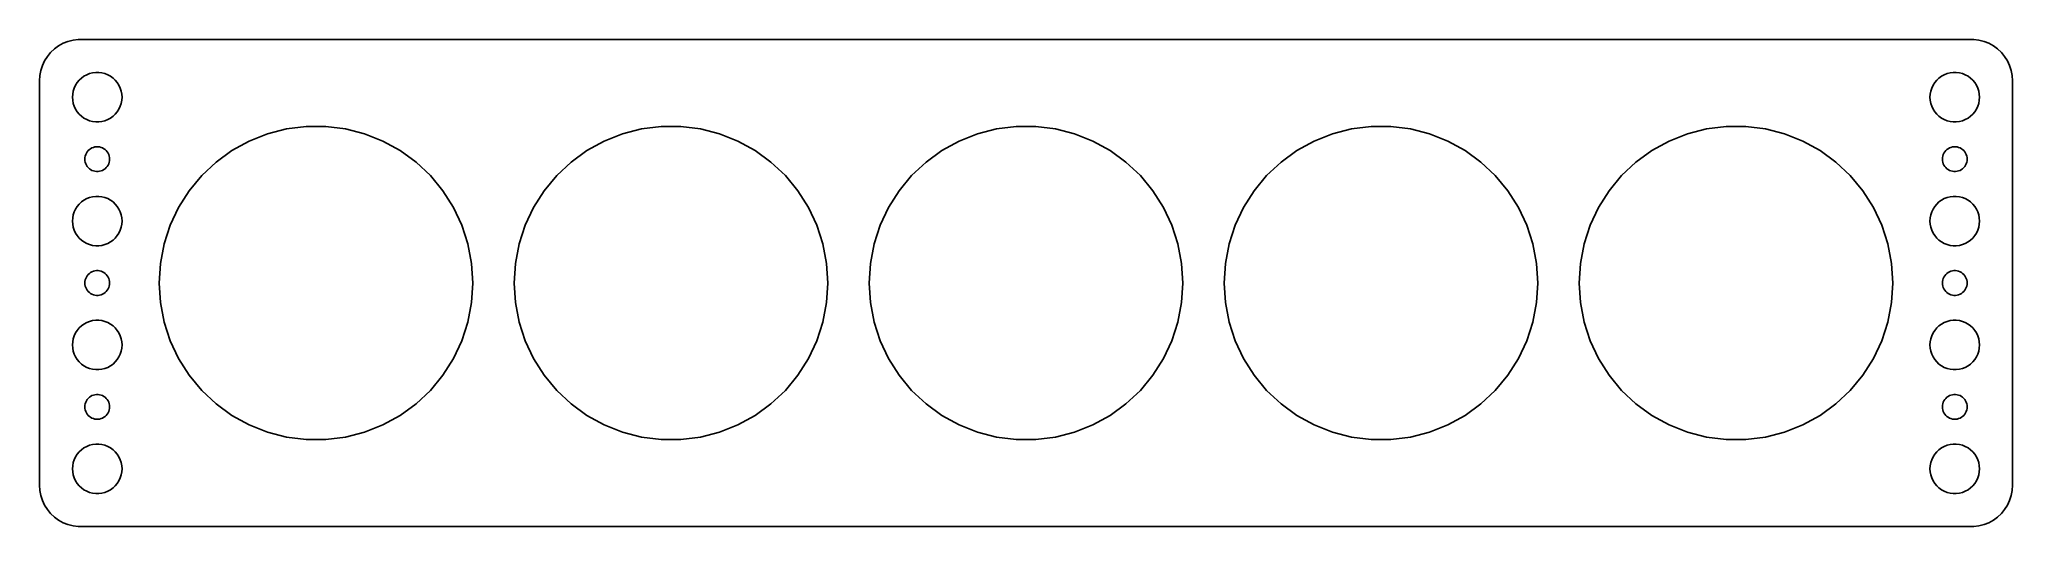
# Model space of a CAD drawing. Header units: metres. Extents: x -120 to 120, y -29 to 29.
import ezdxf

# ---------------------------------------------------------------- set-up
doc = ezdxf.new("R2010")
doc.units = ezdxf.units.M

msp = doc.modelspace()

# ---------------------------------------------------------------- linework, layer by layer
for p, q in [((-117.179, 28.7216), (-117.687, 28.3526)), ((-116.629, 29.0241), (-117.179, 28.7216)), ((-116.045, 29.2553), (-116.629, 29.0241)), ((-115.437, 29.4114), (-116.045, 29.2553)), ((-114.814, 29.4901), (-115.437, 29.4114)), ((114.814, 29.4901), (-114.814, 29.4901)), ((115.437, 29.4114), (114.814, 29.4901)), ((116.045, 29.2553), (115.437, 29.4114)), ((116.629, 29.0241), (116.045, 29.2553)), ((117.179, 28.7216), (116.629, 29.0241)), ((117.687, 28.3526), (117.179, 28.7216)), ((-119.149, 26.3406), (-119.343, 25.7434)), ((-118.882, 26.9088), (-119.149, 26.3406)), ((-118.545, 27.4389), (-118.882, 26.9088)), ((-118.145, 27.9227), (-118.545, 27.4389)), ((-117.687, 28.3526), (-118.145, 27.9227)), ((118.145, 27.9227), (117.687, 28.3526)), ((118.545, 27.4389), (118.145, 27.9227)), ((118.882, 26.9088), (118.545, 27.4389)), ((119.149, 26.3406), (118.882, 26.9088)), ((119.343, 25.7434), (119.149, 26.3406)), ((-119.461, 25.1267), (-119.5, 24.5)), ((-119.5, 24.5), (-119.5, -24.5)), ((-119.343, 25.7434), (-119.461, 25.1267)), ((-115.289, 23.6044), (-115.129, 23.9453)), ((-115.129, 23.9453), (-114.927, 24.2634)), ((-114.927, 24.2634), (-114.687, 24.5536)), ((-114.687, 24.5536), (-114.412, 24.8115)), ((-114.412, 24.8115), (-114.107, 25.033)), ((-114.107, 25.033), (-113.777, 25.2145)), ((-113.777, 25.2145), (-113.427, 25.3532)), ((-113.427, 25.3532), (-113.062, 25.4469)), ((-113.062, 25.4469), (-112.688, 25.4941)), ((-112.688, 25.4941), (-112.312, 25.4941)), ((-112.312, 25.4941), (-111.938, 25.4469)), ((-111.938, 25.4469), (-111.573, 25.3532)), ((-111.573, 25.3532), (-111.223, 25.2145)), ((-111.223, 25.2145), (-110.893, 25.033)), ((-110.893, 25.033), (-110.588, 24.8115)), ((-110.588, 24.8115), (-110.313, 24.5536)), ((-110.313, 24.5536), (-110.073, 24.2634)), ((-110.073, 24.2634), (-109.871, 23.9453)), ((-109.871, 23.9453), (-109.711, 23.6044)), ((109.711, 23.6044), (109.871, 23.9453)), ((109.871, 23.9453), (110.073, 24.2634)), ((110.073, 24.2634), (110.313, 24.5536)), ((110.313, 24.5536), (110.588, 24.8115)), ((110.588, 24.8115), (110.893, 25.033)), ((110.893, 25.033), (111.223, 25.2145)), ((111.223, 25.2145), (111.573, 25.3532)), ((111.573, 25.3532), (111.938, 25.4469)), ((111.938, 25.4469), (112.312, 25.4941)), ((112.312, 25.4941), (112.688, 25.4941)), ((112.688, 25.4941), (113.062, 25.4469)), ((113.062, 25.4469), (113.427, 25.3532)), ((113.427, 25.3532), (113.777, 25.2145)), ((113.777, 25.2145), (114.107, 25.033)), ((114.107, 25.033), (114.412, 24.8115)), ((114.412, 24.8115), (114.687, 24.5536)), ((114.687, 24.5536), (114.927, 24.2634)), ((114.927, 24.2634), (115.129, 23.9453)), ((115.129, 23.9453), (115.289, 23.6044)), ((119.461, 25.1267), (119.343, 25.7434)), ((119.5, 24.5), (119.461, 25.1267)), ((119.5, -24.5), (119.5, 24.5)), ((-115.5, 22.5), (-115.476, 22.876)), ((-115.476, 22.124), (-115.5, 22.5)), ((-115.476, 22.876), (-115.406, 23.2461)), ((-115.406, 21.7539), (-115.476, 22.124)), ((-115.406, 23.2461), (-115.289, 23.6044)), ((-115.289, 21.3956), (-115.406, 21.7539)), ((-109.711, 23.6044), (-109.594, 23.2461)), ((-109.594, 21.7539), (-109.711, 21.3956)), ((-109.594, 23.2461), (-109.524, 22.876)), ((-109.524, 22.124), (-109.594, 21.7539)), ((-109.524, 22.876), (-109.5, 22.5)), ((-109.5, 22.5), (-109.524, 22.124)), ((109.5, 22.5), (109.524, 22.876)), ((109.524, 22.124), (109.5, 22.5)), ((109.524, 22.876), (109.594, 23.2461)), ((109.594, 21.7539), (109.524, 22.124)), ((109.594, 23.2461), (109.711, 23.6044)), ((109.711, 21.3956), (109.594, 21.7539)), ((115.289, 23.6044), (115.406, 23.2461)), ((115.406, 21.7539), (115.289, 21.3956)), ((115.406, 23.2461), (115.476, 22.876)), ((115.476, 22.124), (115.406, 21.7539)), ((115.476, 22.876), (115.5, 22.5)), ((115.5, 22.5), (115.476, 22.124)), ((-115.129, 21.0547), (-115.289, 21.3956)), ((-114.927, 20.7366), (-115.129, 21.0547)), ((-114.687, 20.4464), (-114.927, 20.7366)), ((-114.412, 20.1884), (-114.687, 20.4464)), ((-114.107, 19.967), (-114.412, 20.1884)), ((-113.777, 19.7855), (-114.107, 19.967)), ((-113.427, 19.6468), (-113.777, 19.7855)), ((-113.062, 19.5531), (-113.427, 19.6468)), ((-112.688, 19.5059), (-113.062, 19.5531)), ((-112.312, 19.5059), (-112.688, 19.5059)), ((-111.938, 19.5531), (-112.312, 19.5059)), ((-111.573, 19.6468), (-111.938, 19.5531)), ((-111.223, 19.7855), (-111.573, 19.6468)), ((-110.893, 19.967), (-111.223, 19.7855)), ((-110.588, 20.1884), (-110.893, 19.967)), ((-110.313, 20.4464), (-110.588, 20.1884)), ((-110.073, 20.7366), (-110.313, 20.4464)), ((-109.871, 21.0547), (-110.073, 20.7366)), ((-109.711, 21.3956), (-109.871, 21.0547)), ((109.871, 21.0547), (109.711, 21.3956)), ((110.073, 20.7366), (109.871, 21.0547)), ((110.313, 20.4464), (110.073, 20.7366)), ((110.588, 20.1884), (110.313, 20.4464)), ((110.893, 19.967), (110.588, 20.1884)), ((111.223, 19.7855), (110.893, 19.967)), ((111.573, 19.6468), (111.223, 19.7855)), ((111.938, 19.5531), (111.573, 19.6468)), ((112.312, 19.5059), (111.938, 19.5531)), ((112.688, 19.5059), (112.312, 19.5059)), ((113.062, 19.5531), (112.688, 19.5059)), ((113.427, 19.6468), (113.062, 19.5531)), ((113.777, 19.7855), (113.427, 19.6468)), ((114.107, 19.967), (113.777, 19.7855)), ((114.412, 20.1884), (114.107, 19.967)), ((114.687, 20.4464), (114.412, 20.1884)), ((114.927, 20.7366), (114.687, 20.4464)), ((115.129, 21.0547), (114.927, 20.7366)), ((115.289, 21.3956), (115.129, 21.0547)), ((-96.1807, 16.0422), (-94.0898, 17.1917)), ((-94.0898, 17.1917), (-91.8713, 18.0701)), ((-91.8713, 18.0701), (-89.5602, 18.6635)), ((-89.5602, 18.6635), (-87.193, 18.9625)), ((-87.193, 18.9625), (-84.807, 18.9625)), ((-84.807, 18.9625), (-82.4398, 18.6635)), ((-82.4398, 18.6635), (-80.1287, 18.0701)), ((-80.1287, 18.0701), (-77.9102, 17.1917)), ((-77.9102, 17.1917), (-75.8193, 16.0422)), ((-53.1807, 16.0422), (-51.0898, 17.1917)), ((-51.0898, 17.1917), (-48.8713, 18.0701)), ((-48.8713, 18.0701), (-46.5602, 18.6635)), ((-46.5602, 18.6635), (-44.193, 18.9625)), ((-44.193, 18.9625), (-41.807, 18.9625)), ((-41.807, 18.9625), (-39.4397, 18.6635)), ((-39.4397, 18.6635), (-37.1287, 18.0701)), ((-37.1287, 18.0701), (-34.9102, 17.1917)), ((-34.9102, 17.1917), (-32.8193, 16.0422)), ((-10.1807, 16.0422), (-8.0898, 17.1917)), ((-8.0898, 17.1917), (-5.87132, 18.0701)), ((-5.87132, 18.0701), (-3.56024, 18.6635)), ((-3.56024, 18.6635), (-1.19301, 18.9625)), ((-1.19301, 18.9625), (1.19301, 18.9625)), ((1.19301, 18.9625), (3.56024, 18.6635)), ((3.56024, 18.6635), (5.87132, 18.0701)), ((5.87132, 18.0701), (8.0898, 17.1917)), ((8.0898, 17.1917), (10.1807, 16.0422)), ((32.8193, 16.0422), (34.9102, 17.1917)), ((34.9102, 17.1917), (37.1287, 18.0701)), ((37.1287, 18.0701), (39.4397, 18.6635)), ((39.4397, 18.6635), (41.807, 18.9625)), ((41.807, 18.9625), (44.193, 18.9625)), ((44.193, 18.9625), (46.5602, 18.6635)), ((46.5602, 18.6635), (48.8713, 18.0701)), ((48.8713, 18.0701), (51.0898, 17.1917)), ((51.0898, 17.1917), (53.1807, 16.0422)), ((75.8193, 16.0422), (77.9102, 17.1917)), ((77.9102, 17.1917), (80.1287, 18.0701)), ((80.1287, 18.0701), (82.4398, 18.6635)), ((82.4398, 18.6635), (84.807, 18.9625)), ((84.807, 18.9625), (87.193, 18.9625)), ((87.193, 18.9625), (89.5602, 18.6635)), ((89.5602, 18.6635), (91.8713, 18.0701)), ((91.8713, 18.0701), (94.0898, 17.1917)), ((94.0898, 17.1917), (96.1807, 16.0422)), ((-114, 15), (-113.988, 15.188)), ((-113.988, 14.812), (-114, 15)), ((-113.988, 15.188), (-113.953, 15.373)), ((-113.953, 14.627), (-113.988, 14.812)), ((-113.953, 15.373), (-113.895, 15.5522)), ((-113.895, 14.4478), (-113.953, 14.627)), ((-113.895, 15.5522), (-113.814, 15.7226)), ((-113.814, 14.2774), (-113.895, 14.4478)), ((-113.814, 15.7226), (-113.714, 15.8817)), ((-113.714, 15.8817), (-113.593, 16.0268)), ((-113.593, 16.0268), (-113.456, 16.1558)), ((-113.456, 16.1558), (-113.304, 16.2665)), ((-113.304, 16.2665), (-113.139, 16.3572)), ((-113.139, 16.3572), (-112.964, 16.4266)), ((-112.964, 16.4266), (-112.781, 16.4734)), ((-112.781, 16.4734), (-112.594, 16.497)), ((-112.594, 16.497), (-112.406, 16.497)), ((-112.406, 16.497), (-112.219, 16.4734)), ((-112.219, 16.4734), (-112.036, 16.4266)), ((-112.036, 16.4266), (-111.861, 16.3572)), ((-111.861, 16.3572), (-111.696, 16.2665)), ((-111.696, 16.2665), (-111.544, 16.1558)), ((-111.544, 16.1558), (-111.407, 16.0268)), ((-111.407, 16.0268), (-111.286, 15.8817)), ((-111.286, 15.8817), (-111.186, 15.7226)), ((-111.186, 15.7226), (-111.105, 15.5522)), ((-111.105, 14.4478), (-111.186, 14.2774)), ((-111.105, 15.5522), (-111.047, 15.373)), ((-111.047, 14.627), (-111.105, 14.4478)), ((-111.047, 15.373), (-111.012, 15.188)), ((-111.012, 14.812), (-111.047, 14.627)), ((-111.012, 15.188), (-111, 15)), ((-111, 15), (-111.012, 14.812)), ((-99.8504, 13.0064), (-98.1111, 14.6397)), ((-98.1111, 14.6397), (-96.1807, 16.0422)), ((-75.8193, 16.0422), (-73.8889, 14.6397)), ((-73.8889, 14.6397), (-72.1496, 13.0064)), ((-56.8504, 13.0064), (-55.1111, 14.6397)), ((-55.1111, 14.6397), (-53.1807, 16.0422)), ((-32.8193, 16.0422), (-30.8889, 14.6397)), ((-30.8889, 14.6397), (-29.1496, 13.0064)), ((-13.8504, 13.0064), (-12.1111, 14.6397)), ((-12.1111, 14.6397), (-10.1807, 16.0422)), ((10.1807, 16.0422), (12.1111, 14.6397)), ((12.1111, 14.6397), (13.8504, 13.0064)), ((29.1496, 13.0064), (30.8889, 14.6397)), ((30.8889, 14.6397), (32.8193, 16.0422)), ((53.1807, 16.0422), (55.1111, 14.6397)), ((55.1111, 14.6397), (56.8504, 13.0064)), ((72.1496, 13.0064), (73.8889, 14.6397)), ((73.8889, 14.6397), (75.8193, 16.0422)), ((96.1807, 16.0422), (98.1111, 14.6397)), ((98.1111, 14.6397), (99.8504, 13.0064)), ((111, 15), (111.012, 15.188)), ((111.012, 14.812), (111, 15)), ((111.012, 15.188), (111.047, 15.373)), ((111.047, 14.627), (111.012, 14.812)), ((111.047, 15.373), (111.105, 15.5522)), ((111.105, 14.4478), (111.047, 14.627)), ((111.105, 15.5522), (111.186, 15.7226)), ((111.186, 14.2774), (111.105, 14.4478)), ((111.186, 15.7226), (111.286, 15.8817)), ((111.286, 15.8817), (111.407, 16.0268)), ((111.407, 16.0268), (111.544, 16.1558)), ((111.544, 16.1558), (111.696, 16.2665)), ((111.696, 16.2665), (111.861, 16.3572)), ((111.861, 16.3572), (112.036, 16.4266)), ((112.036, 16.4266), (112.219, 16.4734)), ((112.219, 16.4734), (112.406, 16.497)), ((112.406, 16.497), (112.594, 16.497)), ((112.594, 16.497), (112.781, 16.4734)), ((112.781, 16.4734), (112.964, 16.4266)), ((112.964, 16.4266), (113.139, 16.3572)), ((113.139, 16.3572), (113.304, 16.2665)), ((113.304, 16.2665), (113.456, 16.1558)), ((113.456, 16.1558), (113.593, 16.0268)), ((113.593, 16.0268), (113.714, 15.8817)), ((113.714, 15.8817), (113.814, 15.7226)), ((113.814, 15.7226), (113.895, 15.5522)), ((113.895, 14.4478), (113.814, 14.2774)), ((113.895, 15.5522), (113.953, 15.373)), ((113.953, 14.627), (113.895, 14.4478)), ((113.953, 15.373), (113.988, 15.188)), ((113.988, 14.812), (113.953, 14.627)), ((113.988, 15.188), (114, 15)), ((114, 15), (113.988, 14.812)), ((-113.714, 14.1183), (-113.814, 14.2774)), ((-113.593, 13.9732), (-113.714, 14.1183)), ((-113.456, 13.8442), (-113.593, 13.9732)), ((-113.304, 13.7335), (-113.456, 13.8442)), ((-113.139, 13.6427), (-113.304, 13.7335)), ((-112.964, 13.5734), (-113.139, 13.6427)), ((-112.781, 13.5266), (-112.964, 13.5734)), ((-112.594, 13.5029), (-112.781, 13.5266)), ((-112.406, 13.5029), (-112.594, 13.5029)), ((-112.219, 13.5266), (-112.406, 13.5029)), ((-112.036, 13.5734), (-112.219, 13.5266)), ((-111.861, 13.6427), (-112.036, 13.5734)), ((-111.696, 13.7335), (-111.861, 13.6427)), ((-111.544, 13.8442), (-111.696, 13.7335)), ((-111.407, 13.9732), (-111.544, 13.8442)), ((-111.286, 14.1183), (-111.407, 13.9732)), ((-111.186, 14.2774), (-111.286, 14.1183)), ((-101.371, 11.1679), (-99.8504, 13.0064)), ((-72.1496, 13.0064), (-70.6287, 11.1679)), ((-58.3713, 11.1679), (-56.8504, 13.0064)), ((-29.1496, 13.0064), (-27.6287, 11.1679)), ((-15.3713, 11.1679), (-13.8504, 13.0064)), ((13.8504, 13.0064), (15.3713, 11.1679)), ((27.6287, 11.1679), (29.1496, 13.0064)), ((56.8504, 13.0064), (58.3713, 11.1679)), ((70.6287, 11.1679), (72.1496, 13.0064)), ((99.8504, 13.0064), (101.371, 11.1679)), ((111.286, 14.1183), (111.186, 14.2774)), ((111.407, 13.9732), (111.286, 14.1183)), ((111.544, 13.8442), (111.407, 13.9732)), ((111.696, 13.7335), (111.544, 13.8442)), ((111.861, 13.6427), (111.696, 13.7335)), ((112.036, 13.5734), (111.861, 13.6427)), ((112.219, 13.5266), (112.036, 13.5734)), ((112.406, 13.5029), (112.219, 13.5266)), ((112.594, 13.5029), (112.406, 13.5029)), ((112.781, 13.5266), (112.594, 13.5029)), ((112.964, 13.5734), (112.781, 13.5266)), ((113.139, 13.6427), (112.964, 13.5734)), ((113.304, 13.7335), (113.139, 13.6427)), ((113.456, 13.8442), (113.304, 13.7335)), ((113.593, 13.9732), (113.456, 13.8442)), ((113.714, 14.1183), (113.593, 13.9732)), ((113.814, 14.2774), (113.714, 14.1183)), ((-114.687, 9.55363), (-114.412, 9.81154)), ((-114.412, 9.81154), (-114.107, 10.033)), ((-114.107, 10.033), (-113.777, 10.2145)), ((-113.777, 10.2145), (-113.427, 10.3532)), ((-113.427, 10.3532), (-113.062, 10.4469)), ((-113.062, 10.4469), (-112.688, 10.4941)), ((-112.688, 10.4941), (-112.312, 10.4941)), ((-112.312, 10.4941), (-111.938, 10.4469)), ((-111.938, 10.4469), (-111.573, 10.3532)), ((-111.573, 10.3532), (-111.223, 10.2145)), ((-111.223, 10.2145), (-110.893, 10.033)), ((-110.893, 10.033), (-110.588, 9.81154)), ((-110.588, 9.81154), (-110.313, 9.55363)), ((-102.65, 9.15331), (-101.371, 11.1679)), ((-70.6287, 11.1679), (-69.3502, 9.15331)), ((-59.6498, 9.15331), (-58.3713, 11.1679)), ((-27.6287, 11.1679), (-26.3502, 9.15331)), ((-16.6498, 9.15331), (-15.3713, 11.1679)), ((15.3713, 11.1679), (16.6498, 9.15331)), ((26.3502, 9.15331), (27.6287, 11.1679)), ((58.3713, 11.1679), (59.6498, 9.15331)), ((69.3502, 9.15331), (70.6287, 11.1679)), ((101.371, 11.1679), (102.65, 9.15331)), ((110.313, 9.55363), (110.588, 9.81154)), ((110.588, 9.81154), (110.893, 10.033)), ((110.893, 10.033), (111.223, 10.2145)), ((111.223, 10.2145), (111.573, 10.3532)), ((111.573, 10.3532), (111.938, 10.4469)), ((111.938, 10.4469), (112.312, 10.4941)), ((112.312, 10.4941), (112.688, 10.4941)), ((112.688, 10.4941), (113.062, 10.4469)), ((113.062, 10.4469), (113.427, 10.3532)), ((113.427, 10.3532), (113.777, 10.2145)), ((113.777, 10.2145), (114.107, 10.033)), ((114.107, 10.033), (114.412, 9.81154)), ((114.412, 9.81154), (114.687, 9.55363)), ((-115.5, 7.5), (-115.476, 7.87599)), ((-115.476, 7.12399), (-115.5, 7.5)), ((-115.476, 7.87599), (-115.406, 8.24606)), ((-115.406, 8.24606), (-115.289, 8.60437)), ((-115.289, 8.60437), (-115.129, 8.94525)), ((-115.129, 8.94525), (-114.927, 9.26335)), ((-114.927, 9.26335), (-114.687, 9.55363)), ((-110.313, 9.55363), (-110.073, 9.26335)), ((-110.073, 9.26335), (-109.871, 8.94525)), ((-109.871, 8.94525), (-109.711, 8.60437)), ((-109.711, 8.60437), (-109.594, 8.24606)), ((-109.594, 8.24606), (-109.524, 7.87599)), ((-109.524, 7.87599), (-109.5, 7.5)), ((-109.5, 7.5), (-109.524, 7.12399)), ((-103.666, 6.99435), (-102.65, 9.15331)), ((-69.3502, 9.15331), (-68.3342, 6.99435)), ((-60.6657, 6.99435), (-59.6498, 9.15331)), ((-26.3502, 9.15331), (-25.3342, 6.99435)), ((-17.6657, 6.99435), (-16.6498, 9.15331)), ((16.6498, 9.15331), (17.6657, 6.99435)), ((25.3342, 6.99435), (26.3502, 9.15331)), ((59.6498, 9.15331), (60.6657, 6.99435)), ((68.3342, 6.99435), (69.3502, 9.15331)), ((102.65, 9.15331), (103.666, 6.99435)), ((109.5, 7.5), (109.524, 7.87599)), ((109.524, 7.12399), (109.5, 7.5)), ((109.524, 7.87599), (109.594, 8.24606)), ((109.594, 8.24606), (109.711, 8.60437)), ((109.711, 8.60437), (109.871, 8.94525)), ((109.871, 8.94525), (110.073, 9.26335)), ((110.073, 9.26335), (110.313, 9.55363)), ((114.687, 9.55363), (114.927, 9.26335)), ((114.927, 9.26335), (115.129, 8.94525)), ((115.129, 8.94525), (115.289, 8.60437)), ((115.289, 8.60437), (115.406, 8.24606)), ((115.406, 8.24606), (115.476, 7.87599)), ((115.476, 7.87599), (115.5, 7.5)), ((115.5, 7.5), (115.476, 7.12399)), ((-115.406, 6.75392), (-115.476, 7.12399)), ((-115.289, 6.39561), (-115.406, 6.75392)), ((-115.129, 6.05473), (-115.289, 6.39561)), ((-114.927, 5.73663), (-115.129, 6.05473)), ((-114.687, 5.44635), (-114.927, 5.73663)), ((-114.412, 5.18845), (-114.687, 5.44635)), ((-114.107, 4.96701), (-114.412, 5.18845)), ((-113.777, 4.78551), (-114.107, 4.96701)), ((-113.427, 4.64682), (-113.777, 4.78551)), ((-111.223, 4.78551), (-111.573, 4.64682)), ((-110.893, 4.96701), (-111.223, 4.78551)), ((-110.588, 5.18845), (-110.893, 4.96701)), ((-110.313, 5.44635), (-110.588, 5.18845)), ((-110.073, 5.73663), (-110.313, 5.44635)), ((-109.871, 6.05473), (-110.073, 5.73663)), ((-109.711, 6.39561), (-109.871, 6.05473)), ((-109.594, 6.75392), (-109.711, 6.39561)), ((-109.524, 7.12399), (-109.594, 6.75392)), ((-104.403, 4.7251), (-103.666, 6.99435)), ((-68.3342, 6.99435), (-67.5969, 4.7251)), ((-61.4031, 4.7251), (-60.6657, 6.99435)), ((-25.3342, 6.99435), (-24.5969, 4.7251)), ((-18.4031, 4.7251), (-17.6657, 6.99435)), ((17.6657, 6.99435), (18.4031, 4.7251)), ((24.5969, 4.7251), (25.3342, 6.99435)), ((60.6657, 6.99435), (61.4031, 4.7251)), ((67.5969, 4.7251), (68.3342, 6.99435)), ((103.666, 6.99435), (104.403, 4.7251)), ((109.594, 6.75392), (109.524, 7.12399)), ((109.711, 6.39561), (109.594, 6.75392)), ((109.871, 6.05473), (109.711, 6.39561)), ((110.073, 5.73663), (109.871, 6.05473)), ((110.313, 5.44635), (110.073, 5.73663)), ((110.588, 5.18845), (110.313, 5.44635)), ((110.893, 4.96701), (110.588, 5.18845)), ((111.223, 4.78551), (110.893, 4.96701)), ((111.573, 4.64682), (111.223, 4.78551)), ((113.777, 4.78551), (113.427, 4.64682)), ((114.107, 4.96701), (113.777, 4.78551)), ((114.412, 5.18845), (114.107, 4.96701)), ((114.687, 5.44635), (114.412, 5.18845)), ((114.927, 5.73663), (114.687, 5.44635)), ((115.129, 6.05473), (114.927, 5.73663)), ((115.289, 6.39561), (115.129, 6.05473)), ((115.406, 6.75392), (115.289, 6.39561)), ((115.476, 7.12399), (115.406, 6.75392)), ((-113.062, 4.55313), (-113.427, 4.64682)), ((-112.688, 4.50591), (-113.062, 4.55313)), ((-112.312, 4.50591), (-112.688, 4.50591)), ((-111.938, 4.55313), (-112.312, 4.50591)), ((-111.573, 4.64682), (-111.938, 4.55313)), ((-104.85, 2.38132), (-104.403, 4.7251)), ((-67.5969, 4.7251), (-67.1498, 2.38132)), ((-61.8502, 2.38132), (-61.4031, 4.7251)), ((-24.5969, 4.7251), (-24.1498, 2.38132)), ((-18.8502, 2.38132), (-18.4031, 4.7251)), ((18.4031, 4.7251), (18.8502, 2.38132)), ((24.1498, 2.38132), (24.5969, 4.7251)), ((61.4031, 4.7251), (61.8502, 2.38132)), ((67.1498, 2.38132), (67.5969, 4.7251)), ((104.403, 4.7251), (104.85, 2.38132)), ((111.938, 4.55313), (111.573, 4.64682)), ((112.312, 4.50591), (111.938, 4.55313)), ((112.688, 4.50591), (112.312, 4.50591)), ((113.062, 4.55313), (112.688, 4.50591)), ((113.427, 4.64682), (113.062, 4.55313)), ((-114, 0), (-113.988, 0.18799)), ((-113.988, -0.18799), (-114, 0)), ((-113.988, 0.18799), (-113.953, 0.37303)), ((-113.953, 0.37303), (-113.895, 0.55219)), ((-113.895, 0.55219), (-113.814, 0.72263)), ((-113.814, 0.72263), (-113.714, 0.88167)), ((-113.714, 0.88167), (-113.593, 1.02681)), ((-113.593, 1.02681), (-113.456, 1.15576)), ((-113.456, 1.15576), (-113.304, 1.26648)), ((-113.304, 1.26648), (-113.139, 1.35724)), ((-113.139, 1.35724), (-112.964, 1.42657)), ((-112.964, 1.42657), (-112.781, 1.47342)), ((-112.781, 1.47342), (-112.594, 1.49704)), ((-112.594, 1.49704), (-112.406, 1.49704)), ((-112.406, 1.49704), (-112.219, 1.47342)), ((-112.219, 1.47342), (-112.036, 1.42657)), ((-112.036, 1.42657), (-111.861, 1.35724)), ((-111.861, 1.35724), (-111.696, 1.26648)), ((-111.696, 1.26648), (-111.544, 1.15576)), ((-111.544, 1.15576), (-111.407, 1.02681)), ((-111.407, 1.02681), (-111.286, 0.88167)), ((-111.286, 0.88167), (-111.186, 0.72263)), ((-111.186, 0.72263), (-111.105, 0.55219)), ((-111.105, 0.55219), (-111.047, 0.37303)), ((-111.047, 0.37303), (-111.012, 0.18799)), ((-111.012, 0.18799), (-111, 0)), ((-111, 0), (-111.012, -0.18799)), ((-105, 0), (-104.85, 2.38132)), ((-104.85, -2.38132), (-105, 0)), ((-67.1498, 2.38132), (-67, 0)), ((-67, 0), (-67.1498, -2.38132)), ((-62, 0), (-61.8502, 2.38132)), ((-61.8502, -2.38132), (-62, 0)), ((-24.1498, 2.38132), (-24, 0)), ((-24, 0), (-24.1498, -2.38132)), ((-19, 0), (-18.8502, 2.38132)), ((-18.8502, -2.38132), (-19, 0)), ((18.8502, 2.38132), (19, 0)), ((19, 0), (18.8502, -2.38132)), ((24, 0), (24.1498, 2.38132)), ((24.1498, -2.38132), (24, 0)), ((61.8502, 2.38132), (62, 0)), ((62, 0), (61.8502, -2.38132)), ((67, 0), (67.1498, 2.38132)), ((67.1498, -2.38132), (67, 0)), ((104.85, 2.38132), (105, 0)), ((105, 0), (104.85, -2.38132)), ((111, 0), (111.012, 0.18799)), ((111.012, -0.18799), (111, 0)), ((111.012, 0.18799), (111.047, 0.37303)), ((111.047, 0.37303), (111.105, 0.55219)), ((111.105, 0.55219), (111.186, 0.72263)), ((111.186, 0.72263), (111.286, 0.88167)), ((111.286, 0.88167), (111.407, 1.02681)), ((111.407, 1.02681), (111.544, 1.15576)), ((111.544, 1.15576), (111.696, 1.26648)), ((111.696, 1.26648), (111.861, 1.35724)), ((111.861, 1.35724), (112.036, 1.42657)), ((112.036, 1.42657), (112.219, 1.47342)), ((112.219, 1.47342), (112.406, 1.49704)), ((112.406, 1.49704), (112.594, 1.49704)), ((112.594, 1.49704), (112.781, 1.47342)), ((112.781, 1.47342), (112.964, 1.42657)), ((112.964, 1.42657), (113.139, 1.35724)), ((113.139, 1.35724), (113.304, 1.26648)), ((113.304, 1.26648), (113.456, 1.15576)), ((113.456, 1.15576), (113.593, 1.02681)), ((113.593, 1.02681), (113.714, 0.88167)), ((113.714, 0.88167), (113.814, 0.72263)), ((113.814, 0.72263), (113.895, 0.55219)), ((113.895, 0.55219), (113.953, 0.37303)), ((113.953, 0.37303), (113.988, 0.18799)), ((113.988, 0.18799), (114, 0)), ((114, 0), (113.988, -0.18799)), ((-113.953, -0.37303), (-113.988, -0.18799)), ((-113.895, -0.55219), (-113.953, -0.37303)), ((-113.814, -0.72263), (-113.895, -0.55219)), ((-113.714, -0.88167), (-113.814, -0.72263)), ((-113.593, -1.02681), (-113.714, -0.88167)), ((-113.456, -1.15576), (-113.593, -1.02681)), ((-113.304, -1.26648), (-113.456, -1.15576)), ((-113.139, -1.35724), (-113.304, -1.26648)), ((-112.964, -1.42657), (-113.139, -1.35724)), ((-112.781, -1.47342), (-112.964, -1.42657)), ((-112.594, -1.49704), (-112.781, -1.47342)), ((-112.406, -1.49704), (-112.594, -1.49704)), ((-112.219, -1.47342), (-112.406, -1.49704)), ((-112.036, -1.42657), (-112.219, -1.47342)), ((-111.861, -1.35724), (-112.036, -1.42657)), ((-111.696, -1.26648), (-111.861, -1.35724)), ((-111.544, -1.15576), (-111.696, -1.26648)), ((-111.407, -1.02681), (-111.544, -1.15576)), ((-111.286, -0.88167), (-111.407, -1.02681)), ((-111.186, -0.72263), (-111.286, -0.88167)), ((-111.105, -0.55219), (-111.186, -0.72263)), ((-111.047, -0.37303), (-111.105, -0.55219)), ((-111.012, -0.18799), (-111.047, -0.37303)), ((-104.403, -4.7251), (-104.85, -2.38132)), ((-67.1498, -2.38132), (-67.5969, -4.7251)), ((-61.4031, -4.7251), (-61.8502, -2.38132)), ((-24.1498, -2.38132), (-24.5969, -4.7251)), ((-18.4031, -4.7251), (-18.8502, -2.38132)), ((18.8502, -2.38132), (18.4031, -4.7251)), ((24.5969, -4.7251), (24.1498, -2.38132)), ((61.8502, -2.38132), (61.4031, -4.7251)), ((67.5969, -4.7251), (67.1498, -2.38132)), ((104.85, -2.38132), (104.403, -4.7251)), ((111.047, -0.37303), (111.012, -0.18799)), ((111.105, -0.55219), (111.047, -0.37303)), ((111.186, -0.72263), (111.105, -0.55219)), ((111.286, -0.88167), (111.186, -0.72263)), ((111.407, -1.02681), (111.286, -0.88167)), ((111.544, -1.15576), (111.407, -1.02681)), ((111.696, -1.26648), (111.544, -1.15576)), ((111.861, -1.35724), (111.696, -1.26648)), ((112.036, -1.42657), (111.861, -1.35724)), ((112.219, -1.47342), (112.036, -1.42657)), ((112.406, -1.49704), (112.219, -1.47342)), ((112.594, -1.49704), (112.406, -1.49704)), ((112.781, -1.47342), (112.594, -1.49704)), ((112.964, -1.42657), (112.781, -1.47342)), ((113.139, -1.35724), (112.964, -1.42657)), ((113.304, -1.26648), (113.139, -1.35724)), ((113.456, -1.15576), (113.304, -1.26648)), ((113.593, -1.02681), (113.456, -1.15576)), ((113.714, -0.88167), (113.593, -1.02681)), ((113.814, -0.72263), (113.714, -0.88167)), ((113.895, -0.55219), (113.814, -0.72263)), ((113.953, -0.37303), (113.895, -0.55219)), ((113.988, -0.18799), (113.953, -0.37303)), ((-113.777, -4.78551), (-113.427, -4.64682)), ((-113.427, -4.64682), (-113.062, -4.55313)), ((-113.062, -4.55313), (-112.688, -4.50591)), ((-112.688, -4.50591), (-112.312, -4.50591)), ((-112.312, -4.50591), (-111.938, -4.55313)), ((-111.938, -4.55313), (-111.573, -4.64682)), ((-111.573, -4.64682), (-111.223, -4.78551)), ((-103.666, -6.99435), (-104.403, -4.7251)), ((-67.5969, -4.7251), (-68.3342, -6.99435)), ((-60.6657, -6.99435), (-61.4031, -4.7251)), ((-24.5969, -4.7251), (-25.3342, -6.99435)), ((-17.6657, -6.99435), (-18.4031, -4.7251)), ((18.4031, -4.7251), (17.6657, -6.99435)), ((25.3342, -6.99435), (24.5969, -4.7251)), ((61.4031, -4.7251), (60.6657, -6.99435)), ((68.3342, -6.99435), (67.5969, -4.7251)), ((104.403, -4.7251), (103.666, -6.99435)), ((111.223, -4.78551), (111.573, -4.64682)), ((111.573, -4.64682), (111.938, -4.55313)), ((111.938, -4.55313), (112.312, -4.50591)), ((112.312, -4.50591), (112.688, -4.50591)), ((112.688, -4.50591), (113.062, -4.55313)), ((113.062, -4.55313), (113.427, -4.64682)), ((113.427, -4.64682), (113.777, -4.78551)), ((-115.5, -7.5), (-115.476, -7.12399)), ((-115.476, -7.12399), (-115.406, -6.75392)), ((-115.406, -6.75392), (-115.289, -6.39561)), ((-115.289, -6.39561), (-115.129, -6.05473)), ((-115.129, -6.05473), (-114.927, -5.73663)), ((-114.927, -5.73663), (-114.687, -5.44635)), ((-114.687, -5.44635), (-114.412, -5.18845)), ((-114.412, -5.18845), (-114.107, -4.96701)), ((-114.107, -4.96701), (-113.777, -4.78551)), ((-111.223, -4.78551), (-110.893, -4.96701)), ((-110.893, -4.96701), (-110.588, -5.18845)), ((-110.588, -5.18845), (-110.313, -5.44635)), ((-110.313, -5.44635), (-110.073, -5.73663)), ((-110.073, -5.73663), (-109.871, -6.05473)), ((-109.871, -6.05473), (-109.711, -6.39561)), ((-109.711, -6.39561), (-109.594, -6.75392)), ((-109.594, -6.75392), (-109.524, -7.12399)), ((-109.524, -7.12399), (-109.5, -7.5)), ((-102.65, -9.15331), (-103.666, -6.99435)), ((-68.3342, -6.99435), (-69.3502, -9.15331)), ((-59.6498, -9.15331), (-60.6657, -6.99435)), ((-25.3342, -6.99435), (-26.3502, -9.15331)), ((-16.6498, -9.15331), (-17.6657, -6.99435)), ((17.6657, -6.99435), (16.6498, -9.15331)), ((26.3502, -9.15331), (25.3342, -6.99435)), ((60.6657, -6.99435), (59.6498, -9.15331)), ((69.3502, -9.15331), (68.3342, -6.99435)), ((103.666, -6.99435), (102.65, -9.15331)), ((109.5, -7.5), (109.524, -7.12399)), ((109.524, -7.12399), (109.594, -6.75392)), ((109.594, -6.75392), (109.711, -6.39561)), ((109.711, -6.39561), (109.871, -6.05473)), ((109.871, -6.05473), (110.073, -5.73663)), ((110.073, -5.73663), (110.313, -5.44635)), ((110.313, -5.44635), (110.588, -5.18845)), ((110.588, -5.18845), (110.893, -4.96701)), ((110.893, -4.96701), (111.223, -4.78551)), ((113.777, -4.78551), (114.107, -4.96701)), ((114.107, -4.96701), (114.412, -5.18845)), ((114.412, -5.18845), (114.687, -5.44635)), ((114.687, -5.44635), (114.927, -5.73663)), ((114.927, -5.73663), (115.129, -6.05473)), ((115.129, -6.05473), (115.289, -6.39561)), ((115.289, -6.39561), (115.406, -6.75392)), ((115.406, -6.75392), (115.476, -7.12399)), ((115.476, -7.12399), (115.5, -7.5)), ((-115.476, -7.87599), (-115.5, -7.5)), ((-115.406, -8.24606), (-115.476, -7.87599)), ((-115.289, -8.60437), (-115.406, -8.24606)), ((-115.129, -8.94525), (-115.289, -8.60437)), ((-114.927, -9.26335), (-115.129, -8.94525)), ((-114.687, -9.55363), (-114.927, -9.26335)), ((-114.412, -9.81154), (-114.687, -9.55363)), ((-110.313, -9.55363), (-110.588, -9.81154)), ((-110.073, -9.26335), (-110.313, -9.55363)), ((-109.871, -8.94525), (-110.073, -9.26335)), ((-109.711, -8.60437), (-109.871, -8.94525)), ((-109.594, -8.24606), (-109.711, -8.60437)), ((-109.524, -7.87599), (-109.594, -8.24606)), ((-109.5, -7.5), (-109.524, -7.87599)), ((-101.371, -11.1679), (-102.65, -9.15331)), ((-69.3502, -9.15331), (-70.6287, -11.1679)), ((-58.3713, -11.1679), (-59.6498, -9.15331)), ((-26.3502, -9.15331), (-27.6287, -11.1679)), ((-15.3713, -11.1679), (-16.6498, -9.15331)), ((16.6498, -9.15331), (15.3713, -11.1679)), ((27.6287, -11.1679), (26.3502, -9.15331)), ((59.6498, -9.15331), (58.3713, -11.1679)), ((70.6287, -11.1679), (69.3502, -9.15331)), ((102.65, -9.15331), (101.371, -11.1679)), ((109.524, -7.87599), (109.5, -7.5)), ((109.594, -8.24606), (109.524, -7.87599)), ((109.711, -8.60437), (109.594, -8.24606)), ((109.871, -8.94525), (109.711, -8.60437)), ((110.073, -9.26335), (109.871, -8.94525)), ((110.313, -9.55363), (110.073, -9.26335)), ((110.588, -9.81154), (110.313, -9.55363)), ((114.687, -9.55363), (114.412, -9.81154)), ((114.927, -9.26335), (114.687, -9.55363)), ((115.129, -8.94525), (114.927, -9.26335)), ((115.289, -8.60437), (115.129, -8.94525)), ((115.406, -8.24606), (115.289, -8.60437)), ((115.476, -7.87599), (115.406, -8.24606)), ((115.5, -7.5), (115.476, -7.87599)), ((-114.107, -10.033), (-114.412, -9.81154)), ((-113.777, -10.2145), (-114.107, -10.033)), ((-113.427, -10.3532), (-113.777, -10.2145)), ((-113.062, -10.4469), (-113.427, -10.3532)), ((-112.688, -10.4941), (-113.062, -10.4469)), ((-112.312, -10.4941), (-112.688, -10.4941)), ((-111.938, -10.4469), (-112.312, -10.4941)), ((-111.573, -10.3532), (-111.938, -10.4469)), ((-111.223, -10.2145), (-111.573, -10.3532)), ((-110.893, -10.033), (-111.223, -10.2145)), ((-110.588, -9.81154), (-110.893, -10.033)), ((-99.8504, -13.0064), (-101.371, -11.1679)), ((-70.6287, -11.1679), (-72.1496, -13.0064)), ((-56.8504, -13.0064), (-58.3713, -11.1679)), ((-27.6287, -11.1679), (-29.1496, -13.0064)), ((-13.8504, -13.0064), (-15.3713, -11.1679)), ((15.3713, -11.1679), (13.8504, -13.0064)), ((29.1496, -13.0064), (27.6287, -11.1679)), ((58.3713, -11.1679), (56.8504, -13.0064)), ((72.1496, -13.0064), (70.6287, -11.1679)), ((101.371, -11.1679), (99.8504, -13.0064)), ((110.893, -10.033), (110.588, -9.81154)), ((111.223, -10.2145), (110.893, -10.033)), ((111.573, -10.3532), (111.223, -10.2145)), ((111.938, -10.4469), (111.573, -10.3532)), ((112.312, -10.4941), (111.938, -10.4469)), ((112.688, -10.4941), (112.312, -10.4941)), ((113.062, -10.4469), (112.688, -10.4941)), ((113.427, -10.3532), (113.062, -10.4469)), ((113.777, -10.2145), (113.427, -10.3532)), ((114.107, -10.033), (113.777, -10.2145)), ((114.412, -9.81154), (114.107, -10.033)), ((-113.895, -14.4478), (-113.814, -14.2774)), ((-113.814, -14.2774), (-113.714, -14.1183)), ((-113.714, -14.1183), (-113.593, -13.9732)), ((-113.593, -13.9732), (-113.456, -13.8442)), ((-113.456, -13.8442), (-113.304, -13.7335)), ((-113.304, -13.7335), (-113.139, -13.6427)), ((-113.139, -13.6427), (-112.964, -13.5734)), ((-112.964, -13.5734), (-112.781, -13.5266)), ((-112.781, -13.5266), (-112.594, -13.5029)), ((-112.594, -13.5029), (-112.406, -13.5029)), ((-112.406, -13.5029), (-112.219, -13.5266)), ((-112.219, -13.5266), (-112.036, -13.5734)), ((-112.036, -13.5734), (-111.861, -13.6427)), ((-111.861, -13.6427), (-111.696, -13.7335)), ((-111.696, -13.7335), (-111.544, -13.8442)), ((-111.544, -13.8442), (-111.407, -13.9732)), ((-111.407, -13.9732), (-111.286, -14.1183)), ((-111.286, -14.1183), (-111.186, -14.2774)), ((-111.186, -14.2774), (-111.105, -14.4478)), ((-98.1111, -14.6397), (-99.8504, -13.0064)), ((-72.1496, -13.0064), (-73.8889, -14.6397)), ((-55.1111, -14.6397), (-56.8504, -13.0064)), ((-29.1496, -13.0064), (-30.8889, -14.6397)), ((-12.1111, -14.6397), (-13.8504, -13.0064)), ((13.8504, -13.0064), (12.1111, -14.6397)), ((30.8889, -14.6397), (29.1496, -13.0064)), ((56.8504, -13.0064), (55.1111, -14.6397)), ((73.8889, -14.6397), (72.1496, -13.0064)), ((99.8504, -13.0064), (98.1111, -14.6397)), ((111.105, -14.4478), (111.186, -14.2774)), ((111.186, -14.2774), (111.286, -14.1183)), ((111.286, -14.1183), (111.407, -13.9732)), ((111.407, -13.9732), (111.544, -13.8442)), ((111.544, -13.8442), (111.696, -13.7335)), ((111.696, -13.7335), (111.861, -13.6427)), ((111.861, -13.6427), (112.036, -13.5734)), ((112.036, -13.5734), (112.219, -13.5266)), ((112.219, -13.5266), (112.406, -13.5029)), ((112.406, -13.5029), (112.594, -13.5029)), ((112.594, -13.5029), (112.781, -13.5266)), ((112.781, -13.5266), (112.964, -13.5734)), ((112.964, -13.5734), (113.139, -13.6427)), ((113.139, -13.6427), (113.304, -13.7335)), ((113.304, -13.7335), (113.456, -13.8442)), ((113.456, -13.8442), (113.593, -13.9732)), ((113.593, -13.9732), (113.714, -14.1183)), ((113.714, -14.1183), (113.814, -14.2774)), ((113.814, -14.2774), (113.895, -14.4478)), ((-114, -15), (-113.988, -14.812)), ((-113.988, -15.188), (-114, -15)), ((-113.988, -14.812), (-113.953, -14.627)), ((-113.953, -15.373), (-113.988, -15.188)), ((-113.953, -14.627), (-113.895, -14.4478)), ((-113.895, -15.5522), (-113.953, -15.373)), ((-113.814, -15.7226), (-113.895, -15.5522)), ((-113.714, -15.8817), (-113.814, -15.7226)), ((-113.593, -16.0268), (-113.714, -15.8817)), ((-113.456, -16.1558), (-113.593, -16.0268)), ((-113.304, -16.2665), (-113.456, -16.1558)), ((-113.139, -16.3572), (-113.304, -16.2665)), ((-112.964, -16.4266), (-113.139, -16.3572)), ((-112.781, -16.4734), (-112.964, -16.4266)), ((-112.594, -16.497), (-112.781, -16.4734)), ((-112.406, -16.497), (-112.594, -16.497)), ((-112.219, -16.4734), (-112.406, -16.497)), ((-112.036, -16.4266), (-112.219, -16.4734)), ((-111.861, -16.3572), (-112.036, -16.4266)), ((-111.696, -16.2665), (-111.861, -16.3572)), ((-111.544, -16.1558), (-111.696, -16.2665)), ((-111.407, -16.0268), (-111.544, -16.1558)), ((-111.286, -15.8817), (-111.407, -16.0268)), ((-111.186, -15.7226), (-111.286, -15.8817)), ((-111.105, -15.5522), (-111.186, -15.7226)), ((-111.105, -14.4478), (-111.047, -14.627)), ((-111.047, -15.373), (-111.105, -15.5522)), ((-111.047, -14.627), (-111.012, -14.812)), ((-111.012, -15.188), (-111.047, -15.373)), ((-111.012, -14.812), (-111, -15)), ((-111, -15), (-111.012, -15.188)), ((-96.1807, -16.0422), (-98.1111, -14.6397)), ((-94.0898, -17.1917), (-96.1807, -16.0422)), ((-75.8193, -16.0422), (-77.9102, -17.1917)), ((-73.8889, -14.6397), (-75.8193, -16.0422)), ((-53.1807, -16.0422), (-55.1111, -14.6397)), ((-51.0898, -17.1917), (-53.1807, -16.0422)), ((-32.8193, -16.0422), (-34.9102, -17.1917)), ((-30.8889, -14.6397), (-32.8193, -16.0422)), ((-10.1807, -16.0422), (-12.1111, -14.6397)), ((-8.0898, -17.1917), (-10.1807, -16.0422)), ((10.1807, -16.0422), (8.0898, -17.1917)), ((12.1111, -14.6397), (10.1807, -16.0422)), ((32.8193, -16.0422), (30.8889, -14.6397)), ((34.9102, -17.1917), (32.8193, -16.0422)), ((53.1807, -16.0422), (51.0898, -17.1917)), ((55.1111, -14.6397), (53.1807, -16.0422)), ((75.8193, -16.0422), (73.8889, -14.6397)), ((77.9102, -17.1917), (75.8193, -16.0422)), ((96.1807, -16.0422), (94.0898, -17.1917)), ((98.1111, -14.6397), (96.1807, -16.0422)), ((111, -15), (111.012, -14.812)), ((111.012, -15.188), (111, -15)), ((111.012, -14.812), (111.047, -14.627)), ((111.047, -15.373), (111.012, -15.188)), ((111.047, -14.627), (111.105, -14.4478)), ((111.105, -15.5522), (111.047, -15.373)), ((111.186, -15.7226), (111.105, -15.5522)), ((111.286, -15.8817), (111.186, -15.7226)), ((111.407, -16.0268), (111.286, -15.8817)), ((111.544, -16.1558), (111.407, -16.0268)), ((111.696, -16.2665), (111.544, -16.1558)), ((111.861, -16.3572), (111.696, -16.2665)), ((112.036, -16.4266), (111.861, -16.3572)), ((112.219, -16.4734), (112.036, -16.4266)), ((112.406, -16.497), (112.219, -16.4734)), ((112.594, -16.497), (112.406, -16.497)), ((112.781, -16.4734), (112.594, -16.497)), ((112.964, -16.4266), (112.781, -16.4734)), ((113.139, -16.3572), (112.964, -16.4266)), ((113.304, -16.2665), (113.139, -16.3572)), ((113.456, -16.1558), (113.304, -16.2665)), ((113.593, -16.0268), (113.456, -16.1558)), ((113.714, -15.8817), (113.593, -16.0268)), ((113.814, -15.7226), (113.714, -15.8817)), ((113.895, -15.5522), (113.814, -15.7226)), ((113.895, -14.4478), (113.953, -14.627)), ((113.953, -15.373), (113.895, -15.5522)), ((113.953, -14.627), (113.988, -14.812)), ((113.988, -15.188), (113.953, -15.373)), ((113.988, -14.812), (114, -15)), ((114, -15), (113.988, -15.188)), ((-91.8713, -18.0701), (-94.0898, -17.1917)), ((-89.5602, -18.6635), (-91.8713, -18.0701)), ((-87.193, -18.9625), (-89.5602, -18.6635)), ((-84.807, -18.9625), (-87.193, -18.9625)), ((-82.4398, -18.6635), (-84.807, -18.9625)), ((-80.1287, -18.0701), (-82.4398, -18.6635)), ((-77.9102, -17.1917), (-80.1287, -18.0701)), ((-48.8713, -18.0701), (-51.0898, -17.1917)), ((-46.5602, -18.6635), (-48.8713, -18.0701)), ((-44.193, -18.9625), (-46.5602, -18.6635)), ((-41.807, -18.9625), (-44.193, -18.9625)), ((-39.4397, -18.6635), (-41.807, -18.9625)), ((-37.1287, -18.0701), (-39.4397, -18.6635)), ((-34.9102, -17.1917), (-37.1287, -18.0701)), ((-5.87132, -18.0701), (-8.0898, -17.1917)), ((-3.56024, -18.6635), (-5.87132, -18.0701)), ((-1.19301, -18.9625), (-3.56024, -18.6635)), ((1.19301, -18.9625), (-1.19301, -18.9625)), ((3.56024, -18.6635), (1.19301, -18.9625)), ((5.87132, -18.0701), (3.56024, -18.6635)), ((8.0898, -17.1917), (5.87132, -18.0701)), ((37.1287, -18.0701), (34.9102, -17.1917)), ((39.4397, -18.6635), (37.1287, -18.0701)), ((41.807, -18.9625), (39.4397, -18.6635)), ((44.193, -18.9625), (41.807, -18.9625)), ((46.5602, -18.6635), (44.193, -18.9625)), ((48.8713, -18.0701), (46.5602, -18.6635)), ((51.0898, -17.1917), (48.8713, -18.0701)), ((80.1287, -18.0701), (77.9102, -17.1917)), ((82.4398, -18.6635), (80.1287, -18.0701)), ((84.807, -18.9625), (82.4398, -18.6635)), ((87.193, -18.9625), (84.807, -18.9625)), ((89.5602, -18.6635), (87.193, -18.9625)), ((91.8713, -18.0701), (89.5602, -18.6635)), ((94.0898, -17.1917), (91.8713, -18.0701)), ((-115.406, -21.7539), (-115.289, -21.3956)), ((-115.289, -21.3956), (-115.129, -21.0547)), ((-115.129, -21.0547), (-114.927, -20.7366)), ((-114.927, -20.7366), (-114.687, -20.4464)), ((-114.687, -20.4464), (-114.412, -20.1884)), ((-114.412, -20.1884), (-114.107, -19.967)), ((-114.107, -19.967), (-113.777, -19.7855)), ((-113.777, -19.7855), (-113.427, -19.6468)), ((-113.427, -19.6468), (-113.062, -19.5531)), ((-113.062, -19.5531), (-112.688, -19.5059)), ((-112.688, -19.5059), (-112.312, -19.5059)), ((-112.312, -19.5059), (-111.938, -19.5531)), ((-111.938, -19.5531), (-111.573, -19.6468)), ((-111.573, -19.6468), (-111.223, -19.7855)), ((-111.223, -19.7855), (-110.893, -19.967)), ((-110.893, -19.967), (-110.588, -20.1884)), ((-110.588, -20.1884), (-110.313, -20.4464)), ((-110.313, -20.4464), (-110.073, -20.7366)), ((-110.073, -20.7366), (-109.871, -21.0547)), ((-109.871, -21.0547), (-109.711, -21.3956)), ((-109.711, -21.3956), (-109.594, -21.7539)), ((109.594, -21.7539), (109.711, -21.3956)), ((109.711, -21.3956), (109.871, -21.0547)), ((109.871, -21.0547), (110.073, -20.7366)), ((110.073, -20.7366), (110.313, -20.4464)), ((110.313, -20.4464), (110.588, -20.1884)), ((110.588, -20.1884), (110.893, -19.967)), ((110.893, -19.967), (111.223, -19.7855)), ((111.223, -19.7855), (111.573, -19.6468)), ((111.573, -19.6468), (111.938, -19.5531)), ((111.938, -19.5531), (112.312, -19.5059)), ((112.312, -19.5059), (112.688, -19.5059)), ((112.688, -19.5059), (113.062, -19.5531)), ((113.062, -19.5531), (113.427, -19.6468)), ((113.427, -19.6468), (113.777, -19.7855)), ((113.777, -19.7855), (114.107, -19.967)), ((114.107, -19.967), (114.412, -20.1884)), ((114.412, -20.1884), (114.687, -20.4464)), ((114.687, -20.4464), (114.927, -20.7366)), ((114.927, -20.7366), (115.129, -21.0547)), ((115.129, -21.0547), (115.289, -21.3956)), ((115.289, -21.3956), (115.406, -21.7539)), ((-115.5, -22.5), (-115.476, -22.124)), ((-115.476, -22.876), (-115.5, -22.5)), ((-115.476, -22.124), (-115.406, -21.7539)), ((-115.406, -23.2461), (-115.476, -22.876)), ((-115.289, -23.6044), (-115.406, -23.2461)), ((-115.129, -23.9453), (-115.289, -23.6044)), ((-109.711, -23.6044), (-109.871, -23.9453)), ((-109.594, -23.2461), (-109.711, -23.6044)), ((-109.594, -21.7539), (-109.524, -22.124)), ((-109.524, -22.876), (-109.594, -23.2461)), ((-109.524, -22.124), (-109.5, -22.5)), ((-109.5, -22.5), (-109.524, -22.876)), ((109.5, -22.5), (109.524, -22.124)), ((109.524, -22.876), (109.5, -22.5)), ((109.524, -22.124), (109.594, -21.7539)), ((109.594, -23.2461), (109.524, -22.876)), ((109.711, -23.6044), (109.594, -23.2461)), ((109.871, -23.9453), (109.711, -23.6044)), ((115.289, -23.6044), (115.129, -23.9453)), ((115.406, -23.2461), (115.289, -23.6044)), ((115.406, -21.7539), (115.476, -22.124)), ((115.476, -22.876), (115.406, -23.2461)), ((115.476, -22.124), (115.5, -22.5)), ((115.5, -22.5), (115.476, -22.876)), ((-119.5, -24.5), (-119.461, -25.1267)), ((-119.461, -25.1267), (-119.343, -25.7434)), ((-119.343, -25.7434), (-119.149, -26.3406)), ((-114.927, -24.2634), (-115.129, -23.9453)), ((-114.687, -24.5536), (-114.927, -24.2634)), ((-114.412, -24.8115), (-114.687, -24.5536)), ((-114.107, -25.033), (-114.412, -24.8115)), ((-113.777, -25.2145), (-114.107, -25.033)), ((-113.427, -25.3532), (-113.777, -25.2145)), ((-113.062, -25.4469), (-113.427, -25.3532)), ((-112.688, -25.4941), (-113.062, -25.4469)), ((-112.312, -25.4941), (-112.688, -25.4941)), ((-111.938, -25.4469), (-112.312, -25.4941)), ((-111.573, -25.3532), (-111.938, -25.4469)), ((-111.223, -25.2145), (-111.573, -25.3532)), ((-110.893, -25.033), (-111.223, -25.2145)), ((-110.588, -24.8115), (-110.893, -25.033)), ((-110.313, -24.5536), (-110.588, -24.8115)), ((-110.073, -24.2634), (-110.313, -24.5536)), ((-109.871, -23.9453), (-110.073, -24.2634)), ((110.073, -24.2634), (109.871, -23.9453)), ((110.313, -24.5536), (110.073, -24.2634)), ((110.588, -24.8115), (110.313, -24.5536)), ((110.893, -25.033), (110.588, -24.8115)), ((111.223, -25.2145), (110.893, -25.033)), ((111.573, -25.3532), (111.223, -25.2145)), ((111.938, -25.4469), (111.573, -25.3532)), ((112.312, -25.4941), (111.938, -25.4469)), ((112.688, -25.4941), (112.312, -25.4941)), ((113.062, -25.4469), (112.688, -25.4941)), ((113.427, -25.3532), (113.062, -25.4469)), ((113.777, -25.2145), (113.427, -25.3532)), ((114.107, -25.033), (113.777, -25.2145)), ((114.412, -24.8115), (114.107, -25.033)), ((114.687, -24.5536), (114.412, -24.8115)), ((114.927, -24.2634), (114.687, -24.5536)), ((115.129, -23.9453), (114.927, -24.2634)), ((119.149, -26.3406), (119.343, -25.7434)), ((119.343, -25.7434), (119.461, -25.1267)), ((119.461, -25.1267), (119.5, -24.5)), ((-119.149, -26.3406), (-118.882, -26.9088)), ((-118.882, -26.9088), (-118.545, -27.4389)), ((-118.545, -27.4389), (-118.145, -27.9227)), ((-118.145, -27.9227), (-117.687, -28.3526)), ((-117.687, -28.3526), (-117.179, -28.7216)), ((117.179, -28.7216), (117.687, -28.3526)), ((117.687, -28.3526), (118.145, -27.9227)), ((118.145, -27.9227), (118.545, -27.4389)), ((118.545, -27.4389), (118.882, -26.9088)), ((118.882, -26.9088), (119.149, -26.3406)), ((-117.179, -28.7216), (-116.629, -29.0241)), ((-116.629, -29.0241), (-116.045, -29.2553)), ((-116.045, -29.2553), (-115.437, -29.4114)), ((-115.437, -29.4114), (-114.814, -29.4901)), ((-114.814, -29.4901), (114.814, -29.4901)), ((114.814, -29.4901), (115.437, -29.4114)), ((115.437, -29.4114), (116.045, -29.2553)), ((116.045, -29.2553), (116.629, -29.0241)), ((116.629, -29.0241), (117.179, -28.7216))]:
    msp.add_line(p, q)

doc.saveas('drawing.dxf')
